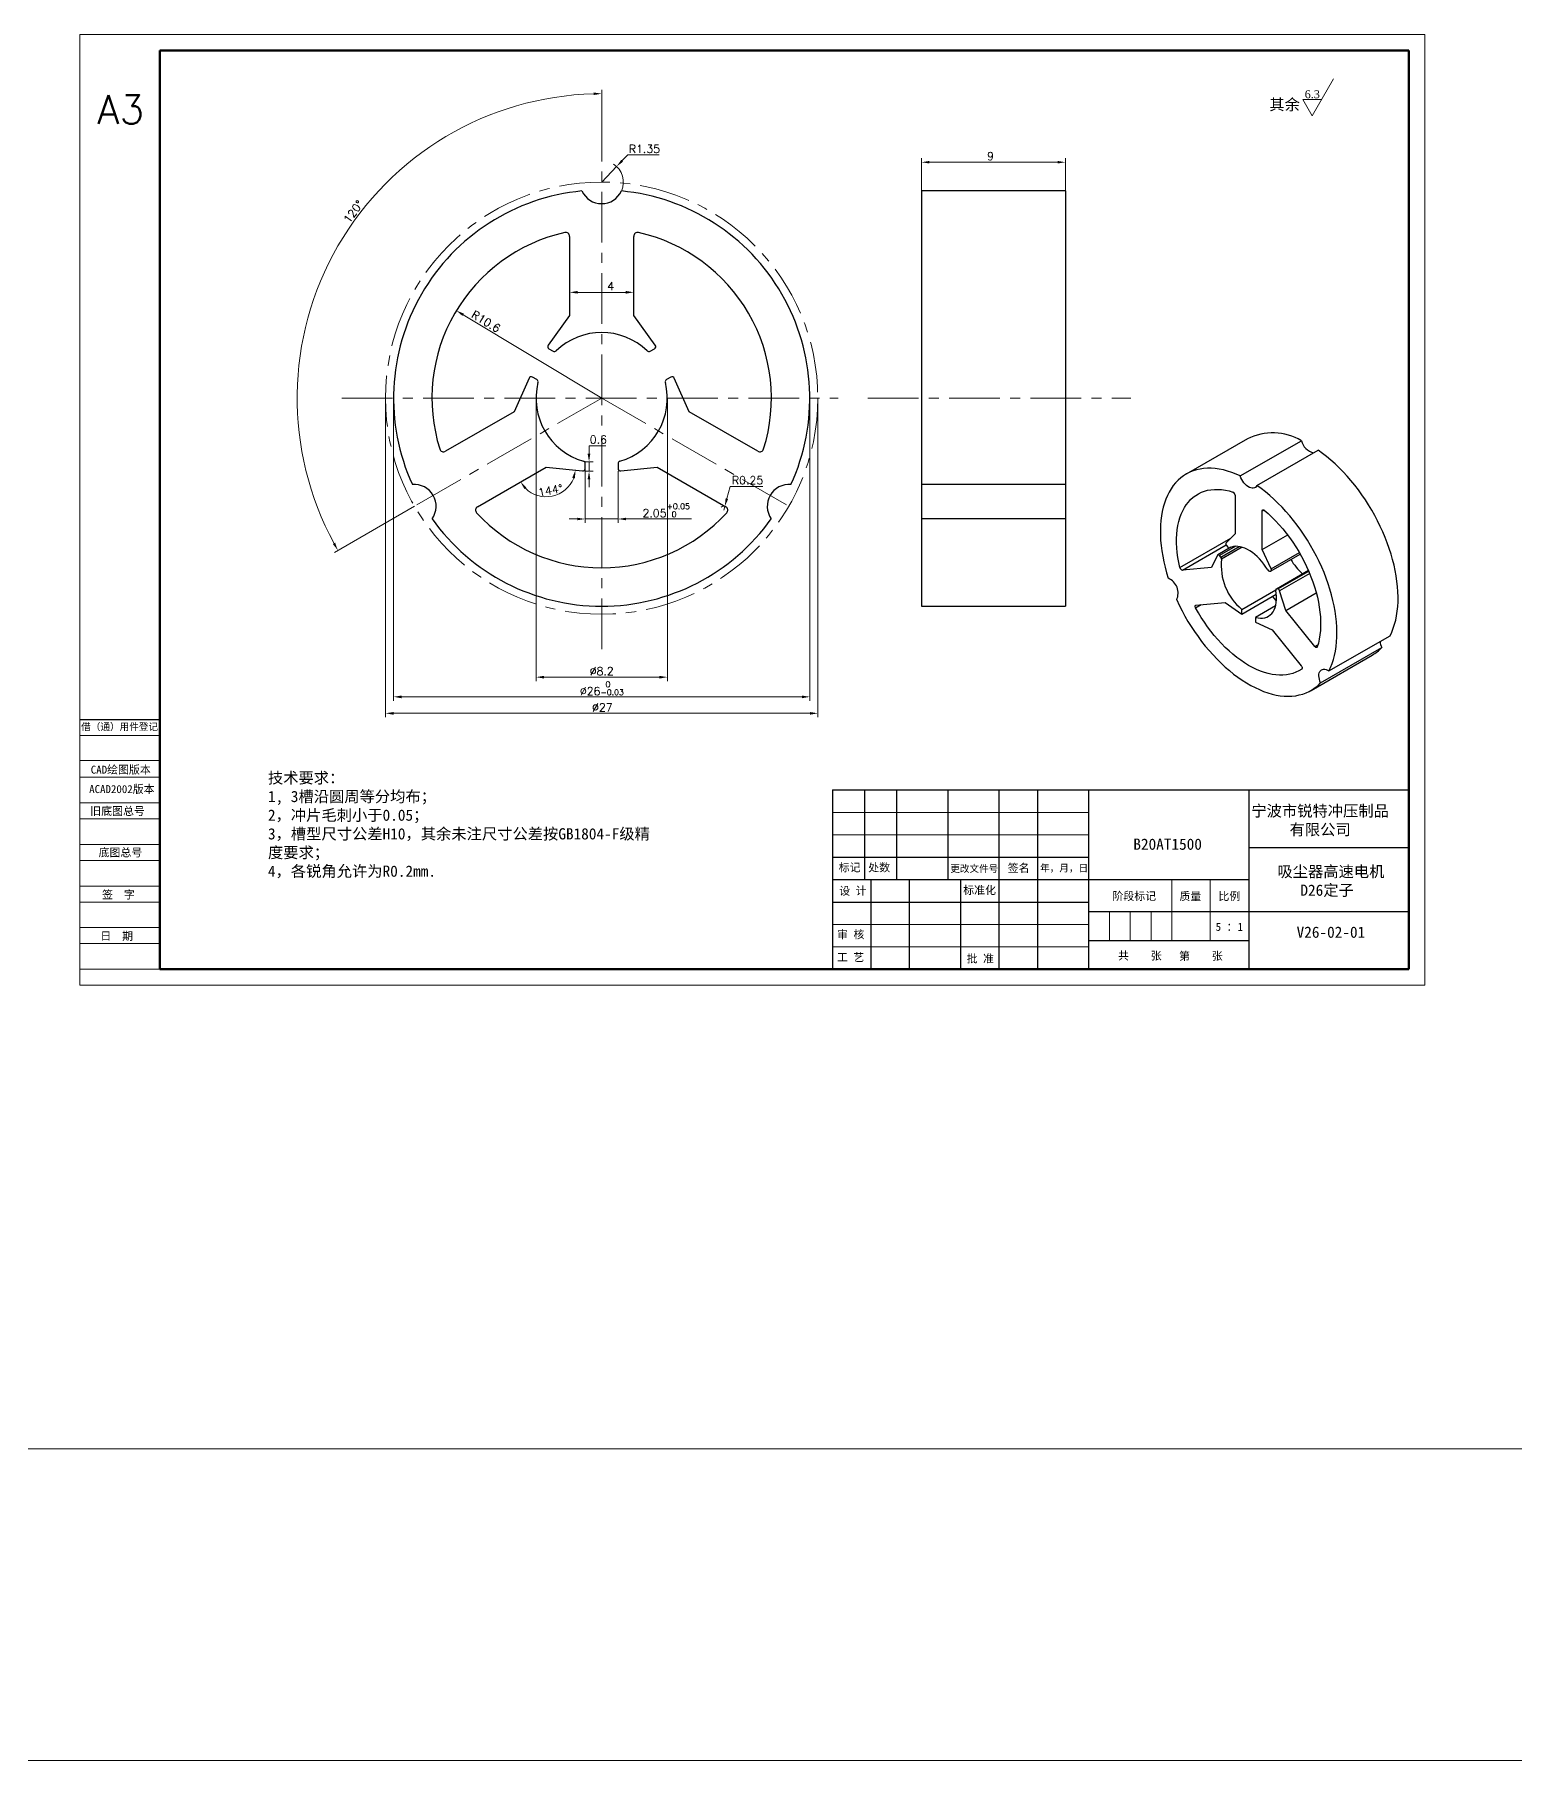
# Model space of a CAD drawing. Header units: millimetres. Extents: x 2517 to 4431, y 863 to 2540.
# Drawn here: x 3348.8 to 3441.3, y 1160.6 to 1268.4 of the extents above; entities that cross this region are included whole.
import ezdxf

# ---------------------------------------------------------------- set-up
doc = ezdxf.new("R2010")
doc.units = ezdxf.units.MM
doc.linetypes.add('CENTER', pattern=[50.8, 31.75, -6.35, 6.35, -6.35])
doc.linetypes.add('DIVIDE', pattern=[31.75, 12.7, -6.35, 0, -6.35, 0, -6.35])
for name, color, linetype, lineweight in [('中心线', 1, 'CENTER', 9), ('双点划线', 5, 'DIVIDE', 9), ('实线', 7, 'Continuous', 25), ('尺寸标注', 2, 'Continuous', 9), ('引导线', 6, 'Continuous', 9), ('文本', 3, 'Continuous', 15), ('粗实线', 9, 'Continuous', 50)]:
    doc.layers.add(name, color=color, linetype=linetype, lineweight=lineweight)
doc.styles.add('st', font='txt.shx')
doc.styles.get("Standard").update_dxf_attribs({"font": 'simfang.ttf'})
doc.dimstyles.new('st0.2', dxfattribs={"dimscale": 0.2, "dimtxt": 2.5, "dimasz": 2.5, "dimexe": 1.25, "dimexo": 0, "dimtad": 1, "dimtoh": 1, "dimdec": 3, "dimdsep": 46, "dimtxsty": 'st', "dimcen": 0, "dimclrd": 256, "dimclre": 256, "dimclrt": 256, "dimadec": 4, "dimazin": 2, "dimtfac": 1, "dimtdec": 3, "dimtmove": 0, "dimatfit": 1, "dimfxl": 0, "dimlwd": -1, "dimlwe": -1, "dimarcsym": 0})

# ---------------------------------------------------------------- blocks, each defined once
blk = doc.blocks.new('*D186')
at = {"layer": 'Defpoints', "color": 0, "ltscale": 0.1, "transparency": 16777216}
for p in [(3385.12, 1260.18), (3384.19, 1259.21)]:
    blk.add_point(p, dxfattribs=at)
at = {"layer": '尺寸标注', "ltscale": 0.1, "transparency": 16777216}
for p, q in [((3385.47, 1260.55), (3385.82, 1260.91)), ((3385.82, 1260.91), (3387.77, 1260.91)), ((3384.19, 1259.21), (3385.12, 1260.18))]:
    blk.add_line(p, q, dxfattribs=at)
blk.add_arc((3384.19, 1259.21), 1.35, 335.5744, 56.7641, dxfattribs=at)
blk.add_solid([(3385.41, 1260.6), (3385.53, 1260.49), (3385.12, 1260.18)], dxfattribs=at)
at = {"layer": '尺寸标注', "ltscale": 0.1, "transparency": 16777216, "insert": (3386.86, 1261.28), "char_height": 0.5, "attachment_point": 5, "style": 'st'}
blk.add_mtext('R1.35', dxfattribs=at)
blk = doc.blocks.new('*D187')
at = {"layer": 'Defpoints', "color": 0, "ltscale": 0.1, "transparency": 16777216}
for p in [(3370.69, 1245.71), (3397.69, 1245.71), (3397.69, 1226.02)]:
    blk.add_point(p, dxfattribs=at)
at = {"layer": '尺寸标注', "ltscale": 0.1, "transparency": 16777216}
for p, q in [((3370.69, 1245.71), (3370.69, 1225.77)), ((3397.69, 1245.71), (3397.69, 1225.77)), ((3371.19, 1226.02), (3397.19, 1226.02))]:
    blk.add_line(p, q, dxfattribs=at)
for points in [[(3371.19, 1226.1), (3371.19, 1225.93), (3370.69, 1226.02)], [(3397.19, 1226.1), (3397.19, 1225.93), (3397.69, 1226.02)]]:
    blk.add_solid(points, dxfattribs=at)
at = {"layer": '尺寸标注', "ltscale": 0.1, "transparency": 16777216, "insert": (3384.23, 1226.39), "char_height": 0.5, "attachment_point": 5, "style": 'st'}
blk.add_mtext('%%c27', dxfattribs=at)
blk = doc.blocks.new('*D188')
at = {"layer": 'Defpoints', "color": 0, "ltscale": 0.1, "transparency": 16777216}
for p in [(3371.19, 1245.71), (3397.19, 1245.71), (3397.19, 1227.05)]:
    blk.add_point(p, dxfattribs=at)
at = {"layer": '尺寸标注', "ltscale": 0.1, "transparency": 16777216}
for p, q in [((3371.19, 1245.71), (3371.19, 1226.8)), ((3397.19, 1245.71), (3397.19, 1226.8)), ((3371.69, 1227.05), (3396.69, 1227.05))]:
    blk.add_line(p, q, dxfattribs=at)
for points in [[(3371.69, 1227.13), (3371.69, 1226.96), (3371.19, 1227.05)], [(3396.69, 1227.13), (3396.69, 1226.96), (3397.19, 1227.05)]]:
    blk.add_solid(points, dxfattribs=at)
at = {"layer": '尺寸标注', "ltscale": 0.1, "transparency": 16777216, "insert": (3384.2, 1227.58), "char_height": 0.5, "attachment_point": 5, "style": 'st'}
blk.add_mtext('%%c26{}{\\H0.71x;\\C3;\\S 0^ -0.03;}', dxfattribs=at)
blk = doc.blocks.new('*D189')
at = {"layer": 'Defpoints', "color": 0, "ltscale": 0.1, "transparency": 16777216}
for p in [(3386.19, 1252.32), (3382.19, 1250.87), (3386.19, 1250.87)]:
    blk.add_point(p, dxfattribs=at)
at = {"layer": '尺寸标注', "ltscale": 0.1, "transparency": 16777216}
for p, q in [((3382.19, 1250.87), (3382.19, 1252.57)), ((3382.69, 1252.32), (3385.69, 1252.32)), ((3386.19, 1250.87), (3386.19, 1252.57))]:
    blk.add_line(p, q, dxfattribs=at)
for points in [[(3382.69, 1252.41), (3382.69, 1252.24), (3382.19, 1252.32)], [(3385.69, 1252.41), (3385.69, 1252.24), (3386.19, 1252.32)]]:
    blk.add_solid(points, dxfattribs=at)
at = {"layer": '尺寸标注', "ltscale": 0.1, "transparency": 16777216, "insert": (3384.75, 1252.7), "char_height": 0.5, "attachment_point": 5, "style": 'st'}
blk.add_mtext('4', dxfattribs=at)
blk = doc.blocks.new('*D190')
at = {"layer": 'Defpoints', "color": 0, "ltscale": 0.1, "transparency": 16777216}
for p in [(3380.09, 1245.71), (3388.29, 1245.71), (3388.29, 1228.28)]:
    blk.add_point(p, dxfattribs=at)
at = {"layer": '尺寸标注', "ltscale": 0.1, "transparency": 16777216}
for p, q in [((3380.09, 1245.71), (3380.09, 1228.03)), ((3388.29, 1245.71), (3388.29, 1228.03)), ((3380.59, 1228.28), (3387.79, 1228.28))]:
    blk.add_line(p, q, dxfattribs=at)
for points in [[(3380.59, 1228.36), (3380.59, 1228.19), (3380.09, 1228.28)], [(3387.79, 1228.36), (3387.79, 1228.19), (3388.29, 1228.28)]]:
    blk.add_solid(points, dxfattribs=at)
at = {"layer": '尺寸标注', "ltscale": 0.1, "transparency": 16777216, "insert": (3384.19, 1228.65), "char_height": 0.5, "attachment_point": 5, "style": 'st'}
blk.add_mtext('%%c8.2', dxfattribs=at)
blk = doc.blocks.new('*D191')
at = {"layer": 'Defpoints', "color": 0, "ltscale": 0.2, "transparency": 16777216}
for p in [(3383.16, 1241.14), (3385.21, 1241.14), (3385.21, 1238.16)]:
    blk.add_point(p, dxfattribs=at)
at = {"layer": '尺寸标注', "ltscale": 0.2, "transparency": 16777216}
for p, q in [((3383.16, 1241.14), (3383.16, 1237.91)), ((3385.21, 1241.14), (3385.21, 1237.91)), ((3382.66, 1238.16), (3382.16, 1238.16)), ((3383.16, 1238.16), (3385.21, 1238.16)), ((3385.71, 1238.16), (3389.79, 1238.16))]:
    blk.add_line(p, q, dxfattribs=at)
for points in [[(3382.66, 1238.24), (3382.66, 1238.08), (3383.16, 1238.16)], [(3385.71, 1238.24), (3385.71, 1238.08), (3385.21, 1238.16)]]:
    blk.add_solid(points, dxfattribs=at)
at = {"layer": '尺寸标注', "ltscale": 0.2, "transparency": 16777216, "insert": (3388.22, 1238.7), "char_height": 0.5, "attachment_point": 5, "style": 'st'}
blk.add_mtext('2.05{}{\\H0.71x;\\C3;\\S+0.05^  0;}', dxfattribs=at)
blk = doc.blocks.new('*D192')
at = {"layer": 'Defpoints', "color": 0, "ltscale": 0.1, "transparency": 16777216}
for p in [(3383.16, 1241.74), (3383.4, 1241.74), (3383.16, 1241.14)]:
    blk.add_point(p, dxfattribs=at)
at = {"layer": '尺寸标注', "ltscale": 0.1, "transparency": 16777216}
for p, q in [((3383.4, 1242.24), (3383.4, 1242.74)), ((3383.4, 1242.74), (3384.44, 1242.74)), ((3383.16, 1241.74), (3383.65, 1241.74)), ((3383.4, 1241.14), (3383.4, 1241.74)), ((3383.16, 1241.14), (3383.65, 1241.14)), ((3383.4, 1240.64), (3383.4, 1240.14))]:
    blk.add_line(p, q, dxfattribs=at)
for points in [[(3383.31, 1242.24), (3383.48, 1242.24), (3383.4, 1241.74)], [(3383.31, 1240.64), (3383.48, 1240.64), (3383.4, 1241.14)]]:
    blk.add_solid(points, dxfattribs=at)
at = {"layer": '尺寸标注', "ltscale": 0.1, "transparency": 16777216, "insert": (3383.98, 1243.12), "char_height": 0.5, "attachment_point": 5, "style": 'st'}
blk.add_mtext('0.6', dxfattribs=at)
blk = doc.blocks.new('*D193')
at = {"layer": 'Defpoints', "color": 0, "ltscale": 0.1, "transparency": 16777216}
for p in [(3391.81, 1238.71), (3391.88, 1238.95)]:
    blk.add_point(p, dxfattribs=at)
at = {"layer": '尺寸标注', "ltscale": 0.1, "transparency": 16777216}
for p, q in [((3392.01, 1239.43), (3392.22, 1240.2)), ((3392.22, 1240.2), (3394.26, 1240.2)), ((3391.81, 1238.71), (3391.88, 1238.95))]:
    blk.add_line(p, q, dxfattribs=at)
blk.add_arc((3391.81, 1238.71), 0.25, 60, 131.9807, dxfattribs=at)
blk.add_solid([(3391.93, 1239.46), (3392.09, 1239.41), (3391.88, 1238.95)], dxfattribs=at)
at = {"layer": '尺寸标注', "ltscale": 0.1, "transparency": 16777216, "insert": (3393.3, 1240.58), "char_height": 0.5, "attachment_point": 5, "style": 'st'}
blk.add_mtext('R0.25', dxfattribs=at)
blk = doc.blocks.new('*D194')
at = {"layer": 'Defpoints', "color": 0, "ltscale": 0.1, "transparency": 16777216}
for p in [(3384.19, 1262.34), (3365.45, 1249.01), (3384.19, 1245.71), (3372.5, 1238.96), (3384.19, 1230.02)]:
    blk.add_point(p, dxfattribs=at)
at = {"layer": '尺寸标注', "ltscale": 0.1, "transparency": 16777216}
for p, q in [((3384.19, 1262.34), (3384.19, 1264.98)), ((3372.5, 1238.96), (3367.5, 1236.07))]:
    blk.add_line(p, q, dxfattribs=at)
blk.add_arc((3384.19, 1245.71), 19.02, 91.5059, 208.4941, dxfattribs=at)
for points in [[(3383.69, 1264.81), (3383.69, 1264.65), (3384.19, 1264.73)], [(3367.54, 1236.68), (3367.4, 1236.59), (3367.71, 1236.2)]]:
    blk.add_solid(points, dxfattribs=at)
at = {"layer": '尺寸标注', "ltscale": 0.1, "transparency": 16777216, "insert": (3368.68, 1257.36), "char_height": 0.5, "attachment_point": 5, "rotation": 53.0856, "style": 'st'}
blk.add_mtext('120°', dxfattribs=at)
blk = doc.blocks.new('*D195')
at = {"layer": 'Defpoints', "color": 0, "ltscale": 0.1, "transparency": 16777216}
for p in [(3380.72, 1241.4), (3380.72, 1241.4), (3383, 1241.16), (3381.8, 1239.91), (3376.44, 1238.93)]:
    blk.add_point(p, dxfattribs=at)
at = {"layer": '尺寸标注', "ltscale": 0.1, "transparency": 16777216}
blk.add_arc((3380.72, 1241.4), 1.85, 225.573, 338.427, dxfattribs=at)
for points in [[(3382.35, 1240.74), (3382.52, 1240.7), (3382.55, 1241.21)], [(3379.36, 1240.03), (3379.49, 1240.13), (3379.12, 1240.48)]]:
    blk.add_solid(points, dxfattribs=at)
at = {"layer": '尺寸标注', "ltscale": 0.1, "transparency": 16777216, "insert": (3380.99, 1239.95), "char_height": 0.5, "attachment_point": 5, "rotation": 10.7627, "style": 'st'}
blk.add_mtext('144°', dxfattribs=at)
blk = doc.blocks.new('*D196')
at = {"layer": 'Defpoints', "color": 0, "ltscale": 0.1, "transparency": 16777216}
for p in [(3375.11, 1251.18), (3384.19, 1245.71)]:
    blk.add_point(p, dxfattribs=at)
at = {"layer": '尺寸标注', "ltscale": 0.1, "transparency": 16777216}
blk.add_line((3384.19, 1245.71), (3375.54, 1250.92), dxfattribs=at)
blk.add_solid([(3375.58, 1250.99), (3375.49, 1250.85), (3375.11, 1251.18)], dxfattribs=at)
at = {"layer": '尺寸标注', "ltscale": 0.1, "transparency": 16777216, "insert": (3376.96, 1250.5), "char_height": 0.5, "attachment_point": 5, "rotation": 328.9543, "style": 'st'}
blk.add_mtext('R10.6', dxfattribs=at)
blk = doc.blocks.new('*D197')
at = {"layer": 'Defpoints', "color": 0, "ltscale": 0.1, "transparency": 16777216}
for p in [(3413.16, 1260.45), (3404.16, 1258.65), (3413.16, 1258.65)]:
    blk.add_point(p, dxfattribs=at)
at = {"layer": '尺寸标注', "ltscale": 0.1, "transparency": 16777216}
for p, q in [((3404.16, 1258.65), (3404.16, 1260.7)), ((3413.16, 1258.65), (3413.16, 1260.7)), ((3404.66, 1260.45), (3412.66, 1260.45))]:
    blk.add_line(p, q, dxfattribs=at)
for points in [[(3404.66, 1260.53), (3404.66, 1260.37), (3404.16, 1260.45)], [(3412.66, 1260.53), (3412.66, 1260.37), (3413.16, 1260.45)]]:
    blk.add_solid(points, dxfattribs=at)
at = {"layer": '尺寸标注', "ltscale": 0.1, "transparency": 16777216, "insert": (3408.47, 1260.83), "char_height": 0.5, "attachment_point": 5, "style": 'st'}
blk.add_mtext('9', dxfattribs=at)

msp = doc.modelspace()

# ---------------------------------------------------------------- linework, layer by layer
at = {"color": 7, "linetype": 'Continuous', "lineweight": 25}
for p, q in [((3413.1576, 1258.653), (3404.1576, 1258.653)), ((3404.1576, 1258.653), (3404.1576, 1240.3048)), ((3413.1576, 1258.653), (3413.1576, 1240.3048)), ((3382.1882, 1255.8137), (3382.1882, 1250.8728)), ((3386.1882, 1250.8728), (3386.1882, 1255.8137)), ((3382.1882, 1250.8728), (3380.8411, 1249.0186)), ((3387.5354, 1249.0186), (3386.1882, 1250.8728)), ((3380.8874, 1248.8005), (3381.1636, 1248.6411)), ((3387.2129, 1248.6411), (3387.489, 1248.8005)), ((3379.6504, 1246.9563), (3378.7182, 1244.8625)), ((3380.1386, 1246.8657), (3379.8624, 1247.0252)), ((3388.514, 1247.0252), (3388.2379, 1246.8657)), ((3389.6583, 1244.8625), (3388.7261, 1246.9563)), ((3378.7182, 1244.8625), (3374.4392, 1242.392)), ((3393.9372, 1242.392), (3389.6583, 1244.8625)), ((3424.5151, 1243.1666), (3420.6967, 1240.9623)), ((3424.0749, 1240.8487), (3427.8933, 1243.053)), ((3425.1179, 1240.2466), (3428.9363, 1242.4509)), ((3376.4392, 1238.9279), (3380.7182, 1241.3984)), ((3380.7182, 1241.3984), (3382.9976, 1241.1588)), ((3383.1632, 1241.308), (3383.1632, 1241.6269)), ((3385.2132, 1241.6269), (3385.2132, 1241.308)), ((3385.3789, 1241.1588), (3387.6583, 1241.3984)), ((3387.6583, 1241.3984), (3391.9372, 1238.9279)), ((3413.1576, 1240.3048), (3404.1576, 1240.3048)), ((3404.1576, 1240.3048), (3404.1576, 1238.1759)), ((3413.1576, 1240.3048), (3413.1576, 1238.1759)), ((3423.7479, 1239.6464), (3423.7479, 1237.2257)), ((3413.1576, 1238.1759), (3404.1576, 1238.1759)), ((3404.1576, 1238.1759), (3404.1576, 1232.7112)), ((3413.1576, 1238.1759), (3413.1576, 1232.7112)), ((3425.4449, 1236.246), (3425.4449, 1238.6667)), ((3423.7479, 1237.2257), (3423.1902, 1236.6613)), ((3425.4449, 1236.246), (3427.0344, 1237.1636)), ((3422.6616, 1235.9092), (3422.2757, 1235.131)), ((3423.486, 1236.3943), (3422.6791, 1235.9285)), ((3422.8645, 1235.7817), (3422.7815, 1235.885)), ((3423.2164, 1236.5037), (3423.2994, 1236.4005)), ((3426.0026, 1235.0377), (3425.4449, 1236.246)), ((3425.994, 1234.9158), (3427.8189, 1235.9693)), ((3422.2757, 1235.131), (3420.4603, 1234.9687)), ((3425.8934, 1234.903), (3425.9764, 1234.9104)), ((3428.3315, 1234.9433), (3426.3107, 1233.7767)), ((3424.1615, 1232.5133), (3426.2876, 1233.7406)), ((3426.4113, 1233.7895), (3426.3283, 1233.7821)), ((3426.9172, 1232.4516), (3426.5312, 1233.6753)), ((3404.1576, 1232.7112), (3413.1576, 1232.7112)), ((3421.3088, 1232.7817), (3423.1242, 1232.9441)), ((3423.1242, 1232.9441), (3424.1615, 1232.2193)), ((3424.1615, 1232.2193), (3426.3218, 1233.4664)), ((3426.2806, 1232.7324), (3425.0313, 1232.0112)), ((3426.9172, 1232.4516), (3428.8206, 1233.5504)), ((3424.1615, 1232.2193), (3424.1615, 1232.5133)), ((3425.0313, 1232.0112), (3425.0313, 1231.7172)), ((3425.0313, 1231.7172), (3426.0686, 1231.2443)), ((3428.7326, 1230.1932), (3426.9172, 1232.4516)), ((3426.0686, 1231.2443), (3427.884, 1228.9859)), ((3429.6123, 1228.6628), (3433.4307, 1230.8671)), ((3428.4961, 1227.4519), (3432.3145, 1229.6562)), ((3429.0908, 1227.9208), (3432.9092, 1230.1251))]:
    msp.add_line(p, q, dxfattribs=at)
at = {"color": 8, "linetype": 'Continuous', "lineweight": 25}
for p, q in [((3425.4449, 1238.6667), (3425.551, 1238.728)), ((3420.306, 1235.1271), (3423.491, 1236.9657)), ((3420.4603, 1234.9687), (3423.1907, 1236.545)), ((3423.7627, 1236.4514), (3422.7815, 1235.885)), ((3422.8645, 1235.7817), (3424.0016, 1236.4381)), ((3424.1922, 1236.3942), (3422.9046, 1235.6509)), ((3426.0026, 1235.0377), (3427.7685, 1236.0571)), ((3428.3332, 1234.9395), (3426.3283, 1233.7821)), ((3426.4113, 1233.7895), (3428.3472, 1234.9071)), ((3428.4094, 1234.7595), (3426.5312, 1233.6753)), ((3421.2837, 1232.6073), (3421.6366, 1232.811)), ((3428.7326, 1230.1932), (3428.9266, 1230.3052))]:
    msp.add_line(p, q, dxfattribs=at)
at = {"color": 7, "linetype": 'Continuous', "lineweight": 25, "flags": 128}
for points in [[(3433.4307, 1230.8671), (3433.5367, 1231.0919), (3433.6305, 1231.3293), (3433.7118, 1231.5789), (3433.7805, 1231.84), (3433.8364, 1232.1121), (3433.8794, 1232.3943), (3433.9094, 1232.6862), (3433.9262, 1232.9869), (3433.9299, 1233.2958), (3433.9205, 1233.6122), (3433.8979, 1233.9352), (3433.8622, 1234.2641), (3433.8135, 1234.5982), (3433.752, 1234.9366), (3433.6777, 1235.2785), (3433.5908, 1235.623), (3433.4917, 1235.9695), (3433.3804, 1236.3171), (3433.2572, 1236.6648), (3433.1225, 1237.012), (3432.9766, 1237.3577), (3432.8198, 1237.7011), (3432.6525, 1238.0415), (3432.4751, 1238.378), (3432.288, 1238.7098), (3432.0916, 1239.0362), (3431.8865, 1239.3562), (3431.6731, 1239.6693), (3431.4519, 1239.9745), (3431.2235, 1240.2713), (3430.9884, 1240.5588), (3430.7471, 1240.8365), (3430.5003, 1241.1036), (3430.2485, 1241.3595), (3429.9924, 1241.6036), (3429.7324, 1241.8354), (3429.4694, 1242.0542), (3429.2038, 1242.2595), (3428.9363, 1242.4509)], [(3424.0749, 1240.8487), (3423.8075, 1240.9661), (3423.5419, 1241.0674), (3423.2788, 1241.1524), (3423.0189, 1241.2208), (3422.7627, 1241.2724), (3422.5109, 1241.3072), (3422.2641, 1241.3251), (3422.0228, 1241.326), (3421.7877, 1241.3099), (3421.5593, 1241.2768), (3421.3381, 1241.2269), (3421.1247, 1241.1603), (3420.9196, 1241.077), (3420.7232, 1240.9774), (3420.5361, 1240.8616), (3420.3587, 1240.73), (3420.1914, 1240.5828), (3420.0346, 1240.4203), (3419.8887, 1240.2431), (3419.754, 1240.0515), (3419.6309, 1239.8459), (3419.5196, 1239.6268), (3419.4204, 1239.3949), (3419.3335, 1239.1505), (3419.2593, 1238.8944), (3419.1977, 1238.6271), (3419.149, 1238.3492), (3419.1134, 1238.0615), (3419.0908, 1237.7646), (3419.0813, 1237.4592), (3419.085, 1237.146), (3419.1018, 1236.8258), (3419.1318, 1236.4994), (3419.1748, 1236.1675), (3419.2307, 1235.8309), (3419.2994, 1235.4904), (3419.3808, 1235.1469), (3419.4746, 1234.8012), (3419.5806, 1234.454)], [(3425.1179, 1240.2466), (3425.0759, 1240.1825), (3425.0226, 1240.1332), (3424.9595, 1240.1), (3424.888, 1240.0835), (3424.8097, 1240.0842), (3424.7264, 1240.1019), (3424.6401, 1240.1364), (3424.5528, 1240.1868), (3424.4665, 1240.252), (3424.3832, 1240.3304), (3424.3049, 1240.4201), (3424.2333, 1240.5192), (3424.1702, 1240.6254), (3424.117, 1240.736), (3424.0749, 1240.8487)], [(3429.6123, 1228.6628), (3429.7183, 1228.8876), (3429.8121, 1229.125), (3429.8934, 1229.3746), (3429.9622, 1229.6357), (3430.0181, 1229.9078), (3430.0611, 1230.19), (3430.091, 1230.4819), (3430.1078, 1230.7826), (3430.1115, 1231.0915), (3430.1021, 1231.4079), (3430.0795, 1231.7309), (3430.0438, 1232.0598), (3429.9951, 1232.3939), (3429.9336, 1232.7323), (3429.8593, 1233.0742), (3429.7725, 1233.4187), (3429.6733, 1233.7652), (3429.562, 1234.1128), (3429.4388, 1234.4605), (3429.3042, 1234.8077), (3429.1582, 1235.1534), (3429.0014, 1235.4968), (3428.8341, 1235.8372), (3428.6567, 1236.1737), (3428.4696, 1236.5055), (3428.2732, 1236.8319), (3428.0681, 1237.1519), (3427.8547, 1237.465), (3427.6336, 1237.7702), (3427.4051, 1238.067), (3427.17, 1238.3545), (3426.9288, 1238.6322), (3426.682, 1238.8993), (3426.4302, 1239.1552), (3426.174, 1239.3993), (3425.9141, 1239.6311), (3425.651, 1239.8499), (3425.3854, 1240.0552), (3425.1179, 1240.2466)], [(3420.306, 1235.1271), (3420.2382, 1235.442), (3420.1836, 1235.7531), (3420.1425, 1236.0596), (3420.1149, 1236.3604), (3420.101, 1236.6546), (3420.1008, 1236.9414), (3420.1143, 1237.2198), (3420.1415, 1237.489), (3420.1822, 1237.7483), (3420.2363, 1237.9968), (3420.3038, 1238.2337), (3420.3843, 1238.4584), (3420.4777, 1238.6701), (3420.5836, 1238.8682), (3420.7017, 1239.0521), (3420.8317, 1239.2212), (3420.9732, 1239.3751), (3421.1257, 1239.5132), (3421.2888, 1239.6352), (3421.462, 1239.7406), (3421.6447, 1239.8292), (3421.8364, 1239.9006), (3422.0365, 1239.9547), (3422.2444, 1239.9913), (3422.4595, 1240.0102), (3422.6811, 1240.0115), (3422.9085, 1239.9951), (3423.1411, 1239.961), (3423.3781, 1239.9095), (3423.6188, 1239.8405)], [(3425.4449, 1238.6667), (3425.4476, 1238.6924), (3425.4554, 1238.7137), (3425.468, 1238.7296), (3425.4847, 1238.7394), (3425.5047, 1238.7424), (3425.527, 1238.7387), (3425.5505, 1238.7283), (3425.5741, 1238.7117)], [(3425.5741, 1238.7117), (3425.8148, 1238.5028), (3426.0518, 1238.2807), (3426.2844, 1238.0462), (3426.5118, 1237.8001), (3426.7334, 1237.543), (3426.9484, 1237.2757), (3427.1564, 1236.999), (3427.3565, 1236.7139), (3427.5482, 1236.4211), (3427.7309, 1236.1216), (3427.904, 1235.8163), (3428.0671, 1235.506), (3428.2196, 1235.1918), (3428.3611, 1234.8746), (3428.4911, 1234.5554), (3428.6092, 1234.2351), (3428.7152, 1233.9147), (3428.8085, 1233.5952), (3428.889, 1233.2775), (3428.9565, 1232.9627), (3429.0107, 1232.6517), (3429.0514, 1232.3455), (3429.0785, 1232.0449), (3429.092, 1231.7509), (3429.0918, 1231.4643), (3429.0779, 1231.1862), (3429.0503, 1230.9172), (3429.0092, 1230.6582), (3428.9546, 1230.4101), (3428.8868, 1230.1736)], [(3422.7815, 1235.885), (3422.7653, 1235.9026), (3422.748, 1235.9169), (3422.7302, 1235.9272), (3422.7129, 1235.9329), (3422.6967, 1235.9339), (3422.6823, 1235.9302), (3422.6705, 1235.9218), (3422.6616, 1235.9092)], [(3425.7927, 1234.9749), (3425.6754, 1235.1598), (3425.5495, 1235.3372), (3425.4161, 1235.5056), (3425.2761, 1235.6637), (3425.1308, 1235.8102), (3424.9812, 1235.9439), (3424.8285, 1236.0639), (3424.674, 1236.169), (3424.5189, 1236.2586), (3424.3643, 1236.3318), (3424.2117, 1236.3882), (3424.0621, 1236.4272), (3423.9167, 1236.4485), (3423.7767, 1236.452), (3423.6433, 1236.4377), (3423.5175, 1236.4056), (3423.4002, 1236.356)], [(3425.9764, 1234.9104), (3425.9908, 1234.9141), (3426.0026, 1234.9225), (3426.0115, 1234.9351), (3426.017, 1234.9514), (3426.0189, 1234.9707), (3426.017, 1234.9922), (3426.0115, 1235.0148), (3426.0026, 1235.0377)], [(3425.0313, 1232.0112), (3425.1831, 1231.9774), (3425.33, 1231.9623), (3425.4708, 1231.9659), (3425.6044, 1231.9882), (3425.7295, 1232.0289), (3425.8451, 1232.0878), (3425.9504, 1232.1644), (3426.0444, 1232.2581), (3426.1263, 1232.368), (3426.1954, 1232.4932), (3426.2512, 1232.6327), (3426.2932, 1232.7853), (3426.3211, 1232.9498), (3426.3346, 1233.1248), (3426.3335, 1233.3088), (3426.3181, 1233.5002), (3426.2882, 1233.6976)], [(3426.3283, 1233.7821), (3426.3171, 1233.7797), (3426.3073, 1233.7745), (3426.2991, 1233.7667), (3426.2928, 1233.7565), (3426.2884, 1233.7441), (3426.2862, 1233.73), (3426.2861, 1233.7143), (3426.2882, 1233.6976)], [(3420.1021, 1233.1099), (3420.2635, 1232.7677), (3420.4353, 1232.4289), (3420.617, 1232.0944), (3420.8083, 1231.7649), (3421.0085, 1231.4412), (3421.2173, 1231.1241), (3421.4342, 1230.8144), (3421.6586, 1230.5128), (3421.89, 1230.22), (3422.1279, 1229.9367), (3422.3717, 1229.6636), (3422.6207, 1229.4013), (3422.8745, 1229.1505), (3423.1324, 1228.9117), (3423.3938, 1228.6856), (3423.6581, 1228.4727), (3423.9246, 1228.2734), (3424.1927, 1228.0883), (3424.4617, 1227.9178), (3424.7311, 1227.7623), (3425.0002, 1227.6221), (3425.2683, 1227.4977), (3425.5348, 1227.3893), (3425.799, 1227.2971), (3426.0604, 1227.2214), (3426.3183, 1227.1624), (3426.5721, 1227.1202), (3426.8212, 1227.0949), (3427.0649, 1227.0866), (3427.3028, 1227.0952), (3427.5342, 1227.1208), (3427.7587, 1227.1634), (3427.9755, 1227.2227), (3428.1843, 1227.2987), (3428.3846, 1227.3911), (3428.5758, 1227.4999), (3428.7575, 1227.6246), (3428.9293, 1227.765), (3429.0908, 1227.9208)], [(3421.2837, 1232.6073), (3421.2697, 1232.6375), (3421.2604, 1232.668), (3421.256, 1232.6974), (3421.257, 1232.7241), (3421.2632, 1232.747), (3421.2743, 1232.7647), (3421.2897, 1232.7765), (3421.3088, 1232.7817)], [(3427.9091, 1228.7825), (3427.7363, 1228.6766), (3427.5538, 1228.5875), (3427.3624, 1228.5156), (3427.1625, 1228.4609), (3426.9549, 1228.4238), (3426.74, 1228.4043), (3426.5186, 1228.4025), (3426.2913, 1228.4184), (3426.0589, 1228.4519), (3425.822, 1228.503), (3425.5814, 1228.5714), (3425.3378, 1228.657), (3425.0919, 1228.7595), (3424.8446, 1228.8786), (3424.5964, 1229.0139), (3424.3483, 1229.1651), (3424.1009, 1229.3316), (3423.855, 1229.513), (3423.6114, 1229.7086), (3423.3708, 1229.918), (3423.1339, 1230.1405), (3422.9015, 1230.3753), (3422.6743, 1230.6218), (3422.4529, 1230.8793), (3422.238, 1231.1468), (3422.0303, 1231.4237), (3421.8304, 1231.7091), (3421.639, 1232.0021), (3421.4566, 1232.3018), (3421.2837, 1232.6073)], [(3426.0768, 1233.3249), (3426.2712, 1233.0836), (3426.328, 1233.0159)], [(3428.8868, 1230.1736), (3428.8772, 1230.1541), (3428.8631, 1230.1403), (3428.8451, 1230.1329), (3428.8241, 1230.1323), (3428.8012, 1230.1385), (3428.7775, 1230.1512), (3428.7543, 1230.1698), (3428.7326, 1230.1932)], [(3427.884, 1228.9859), (3427.9031, 1228.9587), (3427.9186, 1228.929), (3427.9297, 1228.8985), (3427.9358, 1228.8685), (3427.9368, 1228.8406), (3427.9325, 1228.8162), (3427.9231, 1228.7965), (3427.9091, 1228.7825)], [(3429.0908, 1227.9208), (3429.0455, 1228.0332), (3429.0122, 1228.1456), (3428.9915, 1228.2555), (3428.9839, 1228.3603), (3428.9897, 1228.4576), (3429.0086, 1228.5452), (3429.0402, 1228.6209), (3429.0839, 1228.683), (3429.1385, 1228.7301), (3429.2029, 1228.7611), (3429.2755, 1228.7752), (3429.3546, 1228.7722), (3429.4384, 1228.7521), (3429.525, 1228.7153), (3429.6123, 1228.6628)]]:
    msp.add_lwpolyline(points, dxfattribs=at)
at = {"color": 7, "linetype": 'Continuous', "lineweight": 25}
for centre, radius, start, end in [((3384.1882, 1245.7112), 13, 95.425524, 204.574476), ((3384.1882, 1259.2112), 1.35, 204.425624, 335.574376), ((3384.1882, 1245.7112), 13, 335.425524, 84.574476), ((3384.1882, 1245.7112), 10.6, 102.555858, 197.444142), ((3381.9382, 1255.8137), 0.25, 0, 102.555858), ((3386.4382, 1255.8137), 0.25, 77.444142, 180), ((3384.1882, 1245.7112), 10.6, 342.555858, 77.444142), ((3380.9624, 1248.9304), 0.15, 144, 240), ((3384.1882, 1245.7112), 4.1, 46.049671, 133.950329), ((3387.414, 1248.9304), 0.15, 300, 36), ((3381.2386, 1248.771), 0.15, 240, 313.950329), ((3387.1379, 1248.771), 0.15, 226.049671, 300), ((3379.7874, 1246.8953), 0.15, 60, 156), ((3384.1882, 1245.7112), 4.1, 166.049671, 253.950329), ((3380.0636, 1246.7358), 0.15, 346.049671, 60), ((3384.1882, 1245.7112), 4.1, 286.049671, 13.950329), ((3388.3129, 1246.7358), 0.15, 120, 193.950329), ((3388.589, 1246.8953), 0.15, 24, 120), ((3426.0983, 1239.9605), 3.5757, 59.866654, 116.279873), ((3374.3142, 1242.6085), 0.25, 197.444142, 300), ((3394.0622, 1242.6085), 0.25, 240, 342.555858), ((3428.9116, 1243.3021), 1.0484, 193.745519, 255.636046), ((3383.0132, 1241.308), 0.15, 264, 0), ((3383.0132, 1241.6269), 0.15, 0, 73.950329), ((3385.3632, 1241.6269), 0.15, 106.049671, 180), ((3385.3632, 1241.308), 0.15, 180, 276), ((3372.4969, 1238.9612), 1.35, 324.425624, 95.574376), ((3395.8796, 1238.9612), 1.35, 84.425624, 215.574376), ((3423.528, 1239.6401), 0.22, 1.638731, 65.630219), ((3384.1882, 1245.7112), 13, 215.425524, 324.574476), ((3376.5642, 1238.7114), 0.25, 120, 222.555858), ((3384.1882, 1245.7112), 10.6, 222.555858, 317.444142), ((3391.8122, 1238.7114), 0.25, 317.444142, 60), ((3423.3087, 1236.6), 0.1334, 152.663255, 226.230404), ((3423.3794, 1236.4453), 0.0917, 209.271414, 283.119931), ((3420.4935, 1235.1554), 0.1896, 188.568857, 259.904928), ((3422.7391, 1235.6717), 0.1669, 352.843509, 41.246189), ((3426.4649, 1235.2565), 3.582, 173.678831, 229.982331), ((3425.9065, 1235.0278), 0.1255, 204.953143, 264.036257), ((3430.5798, 1237.6297), 3.904, 210.843643, 227.937753), ((3419.1795, 1233.5252), 1.0117, 335.766383, 66.644976), ((3426.3873, 1233.6443), 0.1472, 12.16487, 80.622761), ((3433.9404, 1230.612), 1.1404, 185.336501, 205.271181), ((3430.9818, 1231.9581), 2.6598, 300.070113, 316.438626)]:
    msp.add_arc(centre, radius, start, end, dxfattribs=at)
at = {"layer": '中心线', "ltscale": 0.1}
for p, q in [((3384.1882, 1230.0249), (3384.1882, 1262.3406)), ((3367.9537, 1245.7112), (3398.9574, 1245.7112)), ((3384.1882, 1245.7112), (3372.4969, 1238.9612)), ((3384.1882, 1245.7112), (3395.8796, 1238.9612)), ((3400.802, 1245.7112), (3417.2427, 1245.7112))]:
    msp.add_line(p, q, dxfattribs=at)
msp.add_circle((3384.1882, 1245.7112), 13.5, dxfattribs=at)
at = {"layer": '双点划线', "ltscale": 0.1}
for p, q in [((3383.0547, 1241.771), (3383.1632, 1241.7424)), ((3383.1632, 1241.6269), (3383.1632, 1241.7424)), ((3383.1632, 1241.308), (3383.1632, 1241.1414)), ((3382.9976, 1241.1588), (3383.1632, 1241.1414))]:
    msp.add_line(p, q, dxfattribs=at)
at = {"layer": '实线'}
for p, q in [((3351.5986, 1225.629), (3356.5986, 1225.629)), ((3356.5986, 1210.029), (3356.5986, 1221.229)), ((3356.5986, 1221.229), (3356.5986, 1210.029)), ((3398.5986, 1221.229), (3434.5986, 1221.229)), ((3398.6023, 1221.229), (3398.6023, 1210.029)), ((3400.6023, 1221.229), (3400.6023, 1215.629)), ((3402.6023, 1221.229), (3402.6023, 1215.629)), ((3405.8023, 1221.229), (3405.8023, 1215.629)), ((3409.0023, 1221.229), (3409.0023, 1210.029)), ((3411.4023, 1221.229), (3411.4023, 1210.029)), ((3414.6023, 1221.229), (3414.6023, 1210.029)), ((3424.5986, 1221.229), (3424.5986, 1210.029)), ((3424.5986, 1217.629), (3434.5986, 1217.629)), ((3398.5986, 1217.029), (3414.6023, 1217.029)), ((3398.5986, 1215.629), (3414.6023, 1215.629)), ((3401.0023, 1215.629), (3401.0023, 1210.029)), ((3403.4023, 1215.629), (3403.4023, 1210.029)), ((3406.6023, 1215.629), (3406.6023, 1210.029)), ((3414.6023, 1215.629), (3424.5986, 1215.629)), ((3398.5986, 1214.229), (3414.6023, 1214.229)), ((3414.6023, 1213.629), (3434.5986, 1213.629)), ((3414.6023, 1211.829), (3424.5986, 1211.829)), ((3398.5986, 1210.029), (3434.5986, 1210.029))]:
    msp.add_line(p, q, dxfattribs=at)
at = {"layer": '尺寸标注', "ltscale": 0.2}
msp.add_line((3054.3981, 1180.07), (3645.4033, 1180.07), dxfattribs=at)
at = {"layer": '引导线'}
for p, q in [((3351.5986, 1268.429), (3435.5986, 1268.429)), ((3351.5986, 1209.029), (3351.5986, 1268.429)), ((3435.5986, 1209.029), (3435.5986, 1268.429)), ((3356.5986, 1224.629), (3351.5986, 1224.629)), ((3356.5986, 1223.0611), (3351.5986, 1223.0611)), ((3356.5986, 1222.029), (3351.5986, 1222.029)), ((3356.5986, 1220.429), (3351.5986, 1220.429)), ((3398.5986, 1219.829), (3414.6023, 1219.829)), ((3356.5986, 1219.429), (3351.5986, 1219.429)), ((3356.5986, 1217.829), (3351.5986, 1217.829)), ((3398.5986, 1218.429), (3414.6023, 1218.429)), ((3356.5986, 1216.829), (3351.5986, 1216.829)), ((3356.5986, 1215.229), (3351.5986, 1215.229)), ((3356.5986, 1214.229), (3351.5986, 1214.229)), ((3356.5986, 1212.629), (3351.5986, 1212.629)), ((3398.5986, 1212.829), (3414.6023, 1212.829)), ((3356.5986, 1211.629), (3351.5986, 1211.629)), ((3398.5986, 1211.429), (3414.6023, 1211.429)), ((3356.5986, 1210.029), (3351.5986, 1210.029)), ((3351.5986, 1209.029), (3435.5986, 1209.029)), ((3172.8766, 1160.5932), (3508.9035, 1160.5932))]:
    msp.add_line(p, q, dxfattribs=at)
at = {"layer": '文本'}
for p, q in [((3428.5709, 1263.3538), (3429.9012, 1265.6578)), ((3429.1529, 1264.3618), (3427.989, 1264.3618)), ((3427.989, 1264.3618), (3428.5709, 1263.3538))]:
    msp.add_line(p, q, dxfattribs=at)
at = {"layer": '文本', "ltscale": 0.2}
for p, q in [((3419.7986, 1215.629), (3419.7986, 1211.829)), ((3422.1986, 1215.629), (3422.1986, 1211.829)), ((3415.8986, 1213.629), (3415.8986, 1211.829)), ((3417.1986, 1213.629), (3417.1986, 1211.829)), ((3418.4986, 1213.629), (3418.4986, 1211.829))]:
    msp.add_line(p, q, dxfattribs=at)
at = {"layer": '粗实线'}
for p, q in [((3356.5986, 1210.029), (3356.5986, 1267.429)), ((3356.5986, 1267.429), (3434.5986, 1267.429)), ((3434.5986, 1210.029), (3434.5986, 1267.429)), ((3356.5986, 1210.029), (3434.5986, 1210.029))]:
    msp.add_line(p, q, dxfattribs=at)

# ---------------------------------------------------------------- texts
at = {"layer": '实线', "ltscale": 0.2, "insert": (3352.6869, 1264.6402), "char_height": 1.8, "width": 5, "attachment_point": 1, "style": 'st'}
msp.add_mtext('A3', dxfattribs=at)
at = {"layer": '实线', "char_height": 0.7, "attachment_point": 5}
for s, insert, width in [('宁波市锐特冲压制品\\P有限公司', (3429.0629, 1219.3006), 12.63596), ('B20AT1500', (3419.537, 1217.8375), 7.8742), (' 吸尘器高速电机\\PD26定子', (3429.4985, 1215.5135), 12.63596), ('V26-02-01', (3429.7356, 1212.3388), 9.2005)]:
    msp.add_mtext(s, dxfattribs=dict(at, insert=insert, width=width))
at = {"layer": '文本'}
for s, insert, char_height, width, attachment_point in [('{\\fTimes New Roman|b0|i0|c0|p18;6.3}', (3428.1007, 1264.9508), 0.5, 2.92, 1), ('其余', (3426.8447, 1263.6269), 0.7, 12.63596, 8), ('技术要求：\\P1, 3槽沿圆周等分均布；\\P2，冲片毛刺小于0.05；\\P3，槽型尺寸公差H10，其余未注尺寸公差按GB1804-F级精度要求；\\P4，各锐角允许为R0.2mm.\\P   ', (3363.3443, 1218.4393), 0.7, 23.880809, 4)]:
    msp.add_mtext(s, dxfattribs=dict(at, insert=insert, char_height=char_height, width=width, attachment_point=attachment_point))
at = {"layer": '文本', "ltscale": 0.2, "attachment_point": 5}
for s, insert, char_height, width in [('借（通）用件登记', (3354.081, 1225.1502), 0.44, 10.22572), ('CAD绘图版本', (3354.1521, 1222.468), 0.5, 15.159404), ('ACAD2002版本', (3354.2206, 1221.2538), 0.5, 11.701904), ('旧底图总号', (3353.9501, 1219.881), 0.5, 13.237686), ('底图总号', (3354.1287, 1217.2946), 0.5, 2.90232), ('标记', (3399.6754, 1216.3608), 0.5, 2.90232), ('处数', (3401.5194, 1216.3564), 0.5, 2.90232), ('更改文件号', (3407.4588, 1216.2902), 0.44, 6.437633), ('签名', (3410.2318, 1216.322), 0.5, 2.90232), ('年，月，日', (3413.0702, 1216.3178), 0.44, 2.90232), ('签  字', (3354.0066, 1214.6624), 0.5, 2.90232), ('设 计', (3399.8799, 1214.897), 0.5, 2.90232), ('标准化', (3407.7927, 1214.9425), 0.5, 2.90232), ('阶段标记', (3417.4539, 1214.5715), 0.5, 2.90232), ('质量', (3420.9565, 1214.5599), 0.5, 2.90232), ('比例', (3423.3907, 1214.5599), 0.5, 2.90232), ('日  期', (3353.895, 1212.0749), 0.5, 2.90232), ('审 核', (3399.7433, 1212.1689), 0.5, 2.90232), ('5 ：1', (3423.3879, 1212.6728), 0.5, 2.90232), ('工 艺', (3399.7353, 1210.7594), 0.5, 2.90232), ('批 准', (3407.8383, 1210.6661), 0.5, 2.90232), ('共    张', (3417.8, 1210.8451), 0.5, 2.90232), ('第    张', (3421.6133, 1210.8271), 0.5, 2.90232)]:
    msp.add_mtext(s, dxfattribs=dict(at, insert=insert, char_height=char_height, width=width))

# ---------------------------------------------------------------- dimensions: what is measured, and where the dimension line sits
at = {"layer": '尺寸标注', "ltscale": 0.1}
for base, line1, line2, picture, middle in [((3365.45352, 1249.01467), ((3384.18825, 1230.02489), (3384.18825, 1262.34064)), ((3384.18825, 1245.71123), (3372.4969, 1238.96123)), '*D194', (3368.97813, 1257.1373)), ((3381.802829, 1239.905561), ((3376.439246, 1238.927942), (3380.718214, 1241.398405)), ((3380.718214, 1241.398405), (3382.997567, 1241.158836)), '*D195', (3381.062802, 1239.585608))]:
    dim = msp.add_angular_dim_2l(base=base, line1=line1, line2=line2, dimstyle='st0.2', dxfattribs=at)
    dim.commit()
    dim.dimension.update_dxf_attribs({"geometry": picture, "text_midpoint": middle, "dimtype": 162})
for center, mpoint, picture, middle in [((3384.1882, 1259.2112), (3385.1234, 1260.1849), '*D186', (3386.8578, 1260.9061)), ((3384.1882, 1245.7112), (3375.1066, 1251.1779), '*D196', (3376.7709, 1250.1761)), ((3391.8122, 1238.7114), (3391.8783, 1238.9526), '*D193', (3393.3035, 1240.2009))]:
    dim = msp.add_radius_dim(center=center, mpoint=mpoint, dimstyle='st0.2', dxfattribs=at)
    dim.commit()
    dim.dimension.update_dxf_attribs({"geometry": picture, "text_midpoint": middle, "dimtype": 164})
for base, p1, p2, picture, middle in [((3413.1576, 1260.4508), (3404.1576, 1258.653), (3413.1576, 1258.653), '*D197', (3408.4706, 1260.4508)), ((3386.1882, 1252.3247), (3382.1882, 1250.8728), (3386.1882, 1250.8728), '*D189', (3384.7472, 1252.3247))]:
    dim = msp.add_linear_dim(base=base, p1=p1, p2=p2, dimstyle='st0.2', dxfattribs=at)
    dim.commit()
    dim.dimension.update_dxf_attribs({"geometry": picture, "text_midpoint": middle, "dimtype": 160})
for base, p1, p2, picture, middle in [((3397.6882, 1226.0154), (3370.6882, 1245.7112), (3397.6882, 1245.7112), '*D187', (3384.2334, 1226.0154)), ((3388.2882, 1228.2761), (3380.0882, 1245.7112), (3388.2882, 1245.7112), '*D190', (3384.1882, 1228.2761))]:
    dim = msp.add_linear_dim(base=base, p1=p1, p2=p2, text='%%c<>', dimstyle='st0.2', dxfattribs=at)
    dim.commit()
    dim.dimension.update_dxf_attribs({"geometry": picture, "text_midpoint": middle, "dimtype": 160})
dim = msp.add_linear_dim(base=(3397.1882, 1227.0454), p1=(3371.1882, 1245.7112), p2=(3397.1882, 1245.7112), text='%%c<>{}{\\H0.71x;\\C3;\\S 0^ -0.03;}', dimstyle='st0.2', override={"dimtp": 0, "dimtm": 0.03, "dimtdec": 3, "dimtzin": 8}, dxfattribs=at)
dim.commit()
dim.dimension.update_dxf_attribs({"geometry": '*D188', "text_midpoint": (3384.1979, 1227.0454), "dimtype": 160})
dim = msp.add_linear_dim(base=(3383.3955, 1241.7414), p1=(3383.1632, 1241.1414), p2=(3383.1632, 1241.7414), angle=90, dimstyle='st0.2', dxfattribs=at)
dim.commit()
dim.dimension.update_dxf_attribs({"geometry": '*D192', "text_midpoint": (3383.9788, 1242.7414), "dimtype": 160})
at = {"layer": '尺寸标注', "ltscale": 0.2}
dim = msp.add_linear_dim(base=(3385.2132, 1238.1596), p1=(3383.1632, 1241.1414), p2=(3385.2132, 1241.1414), text='<>{}{\\H0.71x;\\C3;\\S+0.05^  0;}', dimstyle='st0.2', override={"dimtp": 0.05, "dimtm": 0, "dimtdec": 3, "dimtzin": 8}, dxfattribs=at)
dim.commit()
dim.dimension.update_dxf_attribs({"geometry": '*D191', "text_midpoint": (3388.2233, 1238.1596), "dimtype": 160})

doc.saveas('drawing.dxf')
